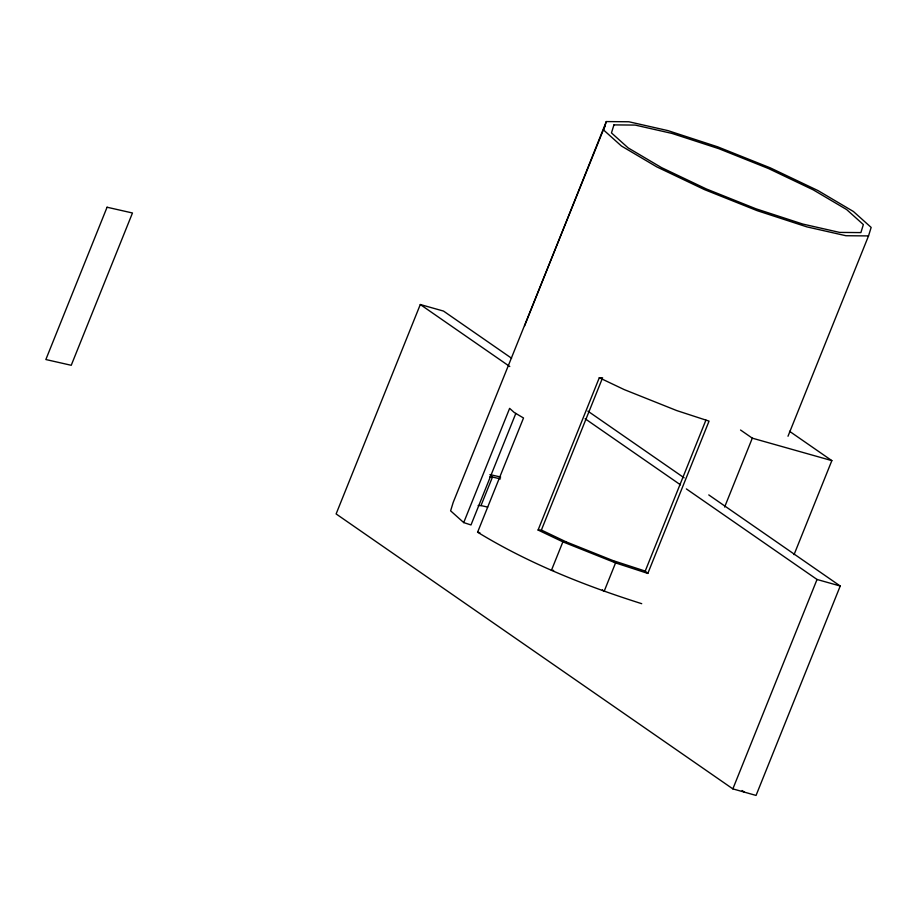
<?xml version="1.0" encoding="UTF-8"?>
<svg xmlns="http://www.w3.org/2000/svg" width="917" height="917" viewBox="0 0 917 917"><rect width="100%" height="100%" fill="white"/><g stroke="black" fill="none" stroke-linecap="round" stroke-linejoin="round"><path stroke-width="1.38" d="M524.558 325.936L606.297 121.571L628.879 121.766L667.977 130.627L717.656 146.823L770.337 167.88L818.01 190.587L853.406 211.495L871.15 227.416L868.525 235.921L788.001 436.251M606.297 121.571L603.673 130.076L621.417 145.998L656.813 166.905L704.485 189.613L757.167 210.669L806.845 226.866L845.944 235.726L868.525 235.921M511.583 358.249L443.496 311.069L420.295 304.524L336.115 513.933L732.855 788.884L756.055 795.429L840.236 586.02L708.772 494.916M604.933 125.996L453.227 502.321L450.614 510.826L463.715 522.587L470.994 524.96L515.835 413.395M463.715 522.587L509.634 408.363L514.265 412.524L523.515 417.992L477.597 532.215C528.685 563.382 584.782 585.699 641.717 603.684M478.135 505.554L481.001 505.576L492.463 477.058L500.487 478.88M599.305 377.735L624.11 389.553L676.792 410.598L709.047 421.121L647.826 573.423L615.571 562.9L562.878 541.855L538.084 530.037L599.305 377.735L601.506 377.758M538.084 530.037L541.385 530.06L602.607 377.758M647.826 573.423L645.224 571.085L705.918 420.112M724.625 507.032L752.307 438.166L740.546 430.016M794.053 554.647L831.845 460.621L789.526 431.288M732.855 788.884L817.036 579.475L686.363 488.91M489.598 477.035L492.463 477.058L490.389 475.831M645.224 571.085L612.969 560.574L566.19 541.878L562.878 541.855L551.415 570.363L553.627 570.385M489.953 474.605L500.648 477.023M481.001 505.576L487.684 507.09M477.597 532.215L479.889 532.731M752.307 438.166L831.845 460.621M817.036 579.475L840.236 586.02M541.385 530.06L566.19 541.878M587.877 411.125L684.128 477.826M420.295 304.524L509.772 366.525M585.115 418.748L680.471 484.829M742.105 790.534L744.455 792.162M612.969 560.574L615.571 562.9L604.108 591.419L602.366 589.86M613.932 124.895L611.467 132.919L628.168 147.912L661.501 167.593L706.399 188.982L756.009 208.812L802.799 224.057L839.628 232.414L860.891 232.597L863.356 224.573L846.655 209.58L813.31 189.899L768.423 168.51L718.813 148.68L672.023 133.435L635.194 125.079L613.932 124.895M107.071 207.231L45.85 359.533L71.239 365.287L132.472 212.985L107.071 207.231"/></g></svg>
